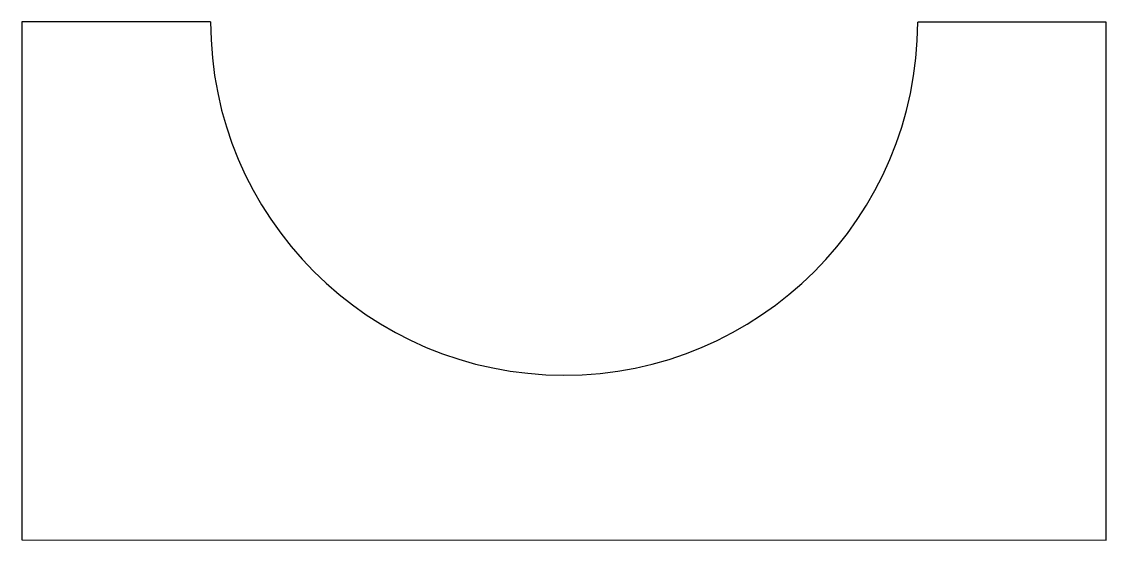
# Model space of a CAD drawing. Header units: metres. Extents: x -0.23 to 0, y 0 to 0.11.
import ezdxf

# ---------------------------------------------------------------- set-up
doc = ezdxf.new("R2010")
doc.units = ezdxf.units.M

msp = doc.modelspace()

# ---------------------------------------------------------------- linework, layer by layer
msp.add_lwpolyline([(-0.18994, 0.11011), (-0.22994, 0.11013), (-0.23, 0.00013), (0, 0), (0.00006, 0.11), (-0.03994, 0.11002)])
msp.add_arc((-0.11494, 0.11007), 0.075, 179.9668, 359.9668)

doc.saveas('drawing.dxf')
